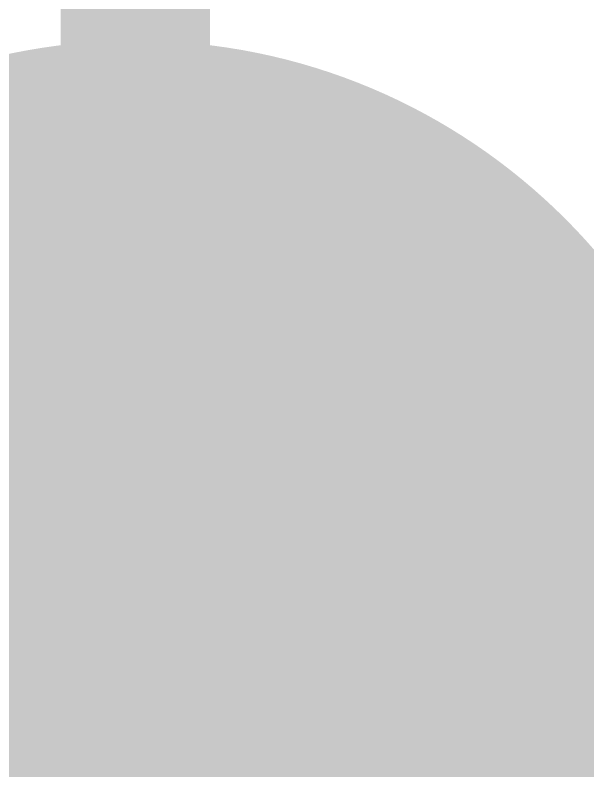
# Model space of a CAD drawing. Header units: inches. Extents: x -2 to 289, y -4 to 187.
# Drawn here: x 64.618 to 66.079, y 0.065 to 1.993 of the extents above; entities that cross this region are included whole.
import ezdxf

# ---------------------------------------------------------------- set-up
doc = ezdxf.new("R2010")
doc.units = ezdxf.units.IN
for name, color, linetype in [('Bottom Layer', 5, 'Continuous'), ('Bottom Solder', 6, 'Continuous'), ('Drill Drawing', 1, 'Continuous'), ('Layer 1', 16, 'Continuous'), ('Layer 2', 76, 'Continuous'), ('Multi-Layer', 9, 'Continuous'), ('Pad Holes', 156, 'Continuous'), ('Top Layer', 1, 'Continuous'), ('Top Solder', 216, 'Continuous')]:
    doc.layers.add(name, color=color, linetype=linetype)

# ---------------------------------------------------------------- blocks, each defined once
blk = doc.blocks.new('DB2ERM_5_08_14P_GN_215')
at = {"layer": 'Bottom Layer'}
h = blk.add_hatch(color=5, dxfattribs=at)
edge = h.paths.add_edge_path()
edge.add_arc((-2.54, 0), 1.5, 0, 360)
at = {"layer": 'Bottom Solder'}
h = blk.add_hatch(color=6, dxfattribs=at)
edge = h.paths.add_edge_path()
edge.add_arc((-2.54, 0), 1.5508, 0, 360)
at = {"layer": 'Layer 1'}
h = blk.add_hatch(color=16, dxfattribs=at)
edge = h.paths.add_edge_path()
edge.add_arc((-2.54, 0), 1.5, 0, 360)
at = {"layer": 'Layer 2'}
h = blk.add_hatch(color=76, dxfattribs=at)
edge = h.paths.add_edge_path()
edge.add_arc((-2.54, 0), 1.5, 0, 360)
at = {"layer": 'Multi-Layer'}
h = blk.add_hatch(color=9, dxfattribs=at)
edge = h.paths.add_edge_path()
edge.add_arc((-2.54, 0), 1.5, 0, 360)
at = {"layer": 'Pad Holes'}
h = blk.add_hatch(color=7, dxfattribs=at)
edge = h.paths.add_edge_path()
edge.add_arc((-2.54, 0), 0.95, 0, 360)
at = {"layer": 'Top Layer'}
h = blk.add_hatch(color=1, dxfattribs=at)
edge = h.paths.add_edge_path()
edge.add_arc((-2.54, 0), 1.5, 0, 360)
at = {"layer": 'Top Solder'}
h = blk.add_hatch(color=216, dxfattribs=at)
edge = h.paths.add_edge_path()
edge.add_arc((-2.54, 0), 1.5508, 0, 360)

msp = doc.modelspace()

# ---------------------------------------------------------------- linework, layer by layer
at = {"layer": 'Drill Drawing', "const_width": 0.0508}
for points in [[(64.671, 0.6305), (65.179, 0.6305)], [(64.671, 0.6305), (64.925, 0.1225)], [(64.925, 0.1225), (65.179, 0.6305)]]:
    msp.add_lwpolyline(points, dxfattribs=at)
at = {"layer": 'Drill Drawing', "const_width": 0.0254}
for points in [[(64.6583, 0.6305, 1), (64.6837, 0.6305, 1)], [(64.6583, 0.6305, 1), (64.6837, 0.6305, 1)], [(65.1663, 0.6305, 1), (65.1917, 0.6305, 1)], [(65.1663, 0.6305, 1), (65.1917, 0.6305, 1)], [(64.9123, 0.1225, 1), (64.9377, 0.1225, 1)], [(64.9123, 0.1225, 1), (64.9377, 0.1225, 1)]]:
    msp.add_lwpolyline(points, format="xyb", close=True, dxfattribs=at)
at = {"layer": 'Top Layer', "const_width": 0.381}
msp.add_lwpolyline([(64.925, 2.1017, -0.414214), (65.532, 2.7087)], format="xyb", dxfattribs=at)
msp.add_lwpolyline([(64.925, 0.3765), (64.925, 2.1017)], dxfattribs=at)
at = {"layer": 'Top Layer', "const_width": 0.1905}
for points in [[(64.8298, 2.1017, 1), (65.0203, 2.1017, 1)], [(64.8298, 2.1017, 1), (65.0203, 2.1017, 1)], [(64.8298, 0.3765, 1), (65.0203, 0.3765, 1)]]:
    msp.add_lwpolyline(points, format="xyb", close=True, dxfattribs=at)

# ---------------------------------------------------------------- block references
msp.add_blockref('DB2ERM_5_08_14P_GN_215', (67.465, 0.3765))

doc.saveas('drawing.dxf')
